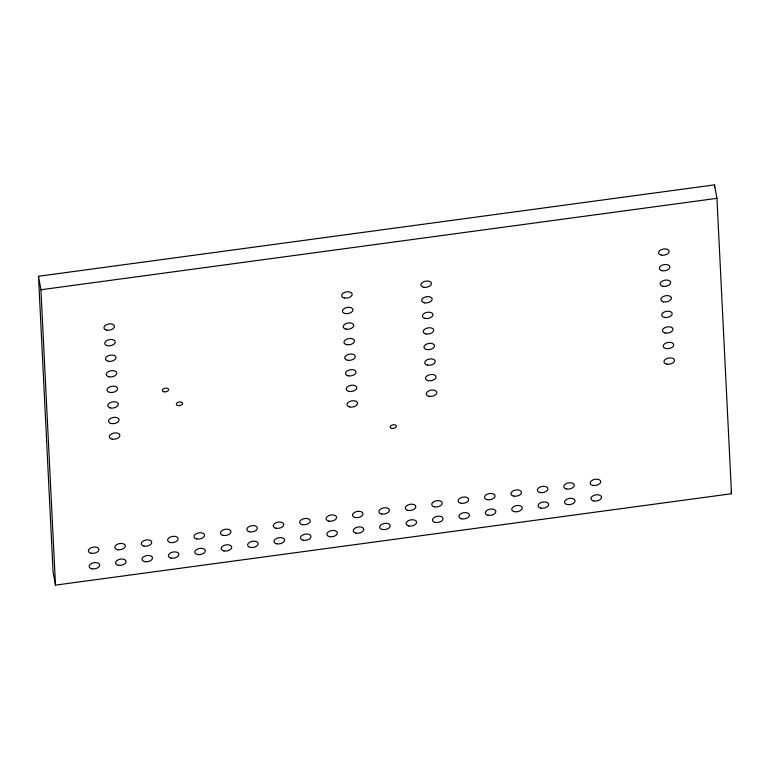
<?xml version="1.0" encoding="UTF-8"?>
<svg xmlns="http://www.w3.org/2000/svg" width="770" height="770" viewBox="0 0 770 770"><rect width="100%" height="100%" fill="white"/><g stroke="black" fill="none" stroke-linecap="round" stroke-linejoin="round"><path stroke-width="1.16" d="M38.5 276.266L714.512 184.867L716.937 198.342L731.5 493.734L55.488 585.133L53.063 571.658L38.5 276.266L40.926 289.741L55.488 585.133M40.926 289.741L716.937 198.342M731.096 491.491L731.5 493.734M714.512 184.867L714.627 187.264M391.824 428.399A3.157 1.829 -10.2 0 0 396.425 426.176A3.157 1.829 -10.2 0 0 391.661 425.213A3.157 1.829 -10.2 0 0 391.824 428.399M164.029 391.795A3.157 1.829 -10.2 0 0 168.63 389.572A3.157 1.829 -10.2 0 0 163.866 388.609A3.157 1.829 -10.2 0 0 164.029 391.795M177.995 405.578A3.157 1.829 -10.2 0 0 182.596 403.355A3.157 1.829 -10.2 0 0 177.841 402.392A3.157 1.829 -10.2 0 0 177.995 405.578M593.709 500.972A5.342 3.099 -10.2 0 0 601.505 497.208A5.342 3.099 -10.2 0 0 593.449 495.582A5.342 3.099 -10.2 0 0 593.709 500.972M592.938 485.398A5.342 3.099 -10.2 0 0 600.735 481.635A5.342 3.099 -10.2 0 0 592.679 480.008A5.342 3.099 -10.2 0 0 592.938 485.398M567.298 504.543A5.342 3.099 -10.2 0 0 575.094 500.779A5.342 3.099 -10.2 0 0 567.038 499.153A5.342 3.099 -10.2 0 0 567.298 504.543M566.528 488.969A5.342 3.099 -10.2 0 0 574.324 485.206A5.342 3.099 -10.2 0 0 566.268 483.579A5.342 3.099 -10.2 0 0 566.528 488.969M540.887 508.113A5.342 3.099 -10.2 0 0 548.683 504.35A5.342 3.099 -10.2 0 0 540.627 502.723A5.342 3.099 -10.2 0 0 540.887 508.113M540.116 492.54A5.342 3.099 -10.2 0 0 547.913 488.777A5.342 3.099 -10.2 0 0 539.857 487.15A5.342 3.099 -10.2 0 0 540.116 492.54M514.476 511.684A5.342 3.099 -10.2 0 0 522.272 507.921A5.342 3.099 -10.2 0 0 514.216 506.294A5.342 3.099 -10.2 0 0 514.476 511.684M513.706 496.111A5.342 3.099 -10.2 0 0 521.502 492.348A5.342 3.099 -10.2 0 0 513.446 490.721A5.342 3.099 -10.2 0 0 513.706 496.111M488.065 515.255A5.342 3.099 -10.2 0 0 495.861 511.492A5.342 3.099 -10.2 0 0 487.805 509.865A5.342 3.099 -10.2 0 0 488.065 515.255M487.294 499.682A5.342 3.099 -10.2 0 0 495.091 495.918A5.342 3.099 -10.2 0 0 487.035 494.292A5.342 3.099 -10.2 0 0 487.294 499.682M461.654 518.826A5.342 3.099 -10.2 0 0 469.45 515.063A5.342 3.099 -10.2 0 0 461.394 513.436A5.342 3.099 -10.2 0 0 461.654 518.826M460.883 503.253A5.342 3.099 -10.2 0 0 468.68 499.489A5.342 3.099 -10.2 0 0 460.624 497.863A5.342 3.099 -10.2 0 0 460.883 503.253M435.243 522.397A5.342 3.099 -10.2 0 0 443.039 518.634A5.342 3.099 -10.2 0 0 434.983 517.007A5.342 3.099 -10.2 0 0 435.243 522.397M434.482 506.824A5.342 3.099 -10.2 0 0 442.269 503.06A5.342 3.099 -10.2 0 0 434.213 501.434A5.342 3.099 -10.2 0 0 434.482 506.824M408.832 525.968A5.342 3.099 -10.2 0 0 416.628 522.204A5.342 3.099 -10.2 0 0 408.572 520.578A5.342 3.099 -10.2 0 0 408.832 525.968M408.071 510.394A5.342 3.099 -10.2 0 0 415.858 506.631A5.342 3.099 -10.2 0 0 407.802 505.004A5.342 3.099 -10.2 0 0 408.071 510.394M382.421 529.539A5.342 3.099 -10.2 0 0 390.217 525.775A5.342 3.099 -10.2 0 0 382.161 524.149A5.342 3.099 -10.2 0 0 382.421 529.539M381.66 513.965A5.342 3.099 -10.2 0 0 389.447 510.202A5.342 3.099 -10.2 0 0 381.391 508.575A5.342 3.099 -10.2 0 0 381.66 513.965M356.01 533.11A5.342 3.099 -10.2 0 0 363.806 529.346A5.342 3.099 -10.2 0 0 355.75 527.72A5.342 3.099 -10.2 0 0 356.01 533.11M355.249 517.536A5.342 3.099 -10.2 0 0 363.036 513.773A5.342 3.099 -10.2 0 0 354.98 512.146A5.342 3.099 -10.2 0 0 355.249 517.536M329.599 536.68A5.342 3.099 -10.2 0 0 337.395 532.917A5.342 3.099 -10.2 0 0 329.339 531.29A5.342 3.099 -10.2 0 0 329.599 536.68M328.838 521.107A5.342 3.099 -10.2 0 0 336.625 517.344A5.342 3.099 -10.2 0 0 328.569 515.717A5.342 3.099 -10.2 0 0 328.838 521.107M303.188 540.251A5.342 3.099 -10.2 0 0 310.984 536.488A5.342 3.099 -10.2 0 0 302.928 534.861A5.342 3.099 -10.2 0 0 303.188 540.251M302.427 524.678A5.342 3.099 -10.2 0 0 310.214 520.915A5.342 3.099 -10.2 0 0 302.158 519.288A5.342 3.099 -10.2 0 0 302.427 524.678M276.776 543.822A5.342 3.099 -10.2 0 0 284.573 540.059A5.342 3.099 -10.2 0 0 276.517 538.432A5.342 3.099 -10.2 0 0 276.776 543.822M276.016 528.249A5.342 3.099 -10.2 0 0 283.803 524.486A5.342 3.099 -10.2 0 0 275.747 522.859A5.342 3.099 -10.2 0 0 276.016 528.249M250.365 547.393A5.342 3.099 -10.2 0 0 258.162 543.63A5.342 3.099 -10.2 0 0 250.106 542.003A5.342 3.099 -10.2 0 0 250.365 547.393M249.605 531.82A5.342 3.099 -10.2 0 0 257.392 528.056A5.342 3.099 -10.2 0 0 249.336 526.43A5.342 3.099 -10.2 0 0 249.605 531.82M223.955 550.964A5.342 3.099 -10.2 0 0 231.751 547.201A5.342 3.099 -10.2 0 0 223.695 545.574A5.342 3.099 -10.2 0 0 223.955 550.964M223.194 535.391A5.342 3.099 -10.2 0 0 230.981 531.627A5.342 3.099 -10.2 0 0 222.925 530.001A5.342 3.099 -10.2 0 0 223.194 535.391M197.544 554.535A5.342 3.099 -10.2 0 0 205.34 550.771A5.342 3.099 -10.2 0 0 197.284 549.145A5.342 3.099 -10.2 0 0 197.544 554.535M196.783 538.962A5.342 3.099 -10.2 0 0 204.57 535.198A5.342 3.099 -10.2 0 0 196.514 533.572A5.342 3.099 -10.2 0 0 196.783 538.962M171.133 558.106A5.342 3.099 -10.2 0 0 178.929 554.342A5.342 3.099 -10.2 0 0 170.873 552.716A5.342 3.099 -10.2 0 0 171.133 558.106M170.372 542.532A5.342 3.099 -10.2 0 0 178.159 538.769A5.342 3.099 -10.2 0 0 170.103 537.142A5.342 3.099 -10.2 0 0 170.372 542.532M144.722 561.676A5.342 3.099 -10.2 0 0 152.518 557.913A5.342 3.099 -10.2 0 0 144.462 556.287A5.342 3.099 -10.2 0 0 144.722 561.676M143.961 546.103A5.342 3.099 -10.2 0 0 151.748 542.34A5.342 3.099 -10.2 0 0 143.692 540.713A5.342 3.099 -10.2 0 0 143.961 546.103M118.32 565.247A5.342 3.099 -10.2 0 0 126.107 561.484A5.342 3.099 -10.2 0 0 118.051 559.857A5.342 3.099 -10.2 0 0 118.32 565.247M117.55 549.674A5.342 3.099 -10.2 0 0 125.337 545.911A5.342 3.099 -10.2 0 0 117.281 544.284A5.342 3.099 -10.2 0 0 117.55 549.674M91.909 568.818A5.342 3.099 -10.2 0 0 99.696 565.055A5.342 3.099 -10.2 0 0 91.64 563.428A5.342 3.099 -10.2 0 0 91.909 568.818M91.139 553.245A5.342 3.099 -10.2 0 0 98.926 549.482A5.342 3.099 -10.2 0 0 90.87 547.855A5.342 3.099 -10.2 0 0 91.139 553.245M344.421 297.98A5.342 3.099 -10.2 0 0 352.208 294.207A5.342 3.099 -10.2 0 0 344.151 292.581A5.342 3.099 -10.2 0 0 344.421 297.98M345.191 313.554A5.342 3.099 -10.2 0 0 352.978 309.781A5.342 3.099 -10.2 0 0 344.922 308.154A5.342 3.099 -10.2 0 0 345.191 313.554M345.961 329.117A5.342 3.099 -10.2 0 0 353.748 325.354A5.342 3.099 -10.2 0 0 345.692 323.727A5.342 3.099 -10.2 0 0 345.961 329.117M346.721 344.69A5.342 3.099 -10.2 0 0 354.518 340.927A5.342 3.099 -10.2 0 0 346.462 339.3A5.342 3.099 -10.2 0 0 346.721 344.69M347.491 360.264A5.342 3.099 -10.2 0 0 355.278 356.5A5.342 3.099 -10.2 0 0 347.222 354.874A5.342 3.099 -10.2 0 0 347.491 360.264M348.261 375.837A5.342 3.099 -10.2 0 0 356.048 372.064A5.342 3.099 -10.2 0 0 347.992 370.447A5.342 3.099 -10.2 0 0 348.261 375.837M349.031 391.41A5.342 3.099 -10.2 0 0 356.818 387.637A5.342 3.099 -10.2 0 0 348.762 386.011A5.342 3.099 -10.2 0 0 349.031 391.41M349.792 406.983A5.342 3.099 -10.2 0 0 357.588 403.211A5.342 3.099 -10.2 0 0 349.532 401.584A5.342 3.099 -10.2 0 0 349.792 406.983M112.093 439.121A5.342 3.099 -10.2 0 0 119.889 435.348A5.342 3.099 -10.2 0 0 111.833 433.722A5.342 3.099 -10.2 0 0 112.093 439.121M111.332 423.548A5.342 3.099 -10.2 0 0 119.119 419.775A5.342 3.099 -10.2 0 0 111.063 418.149A5.342 3.099 -10.2 0 0 111.332 423.548M110.562 407.975A5.342 3.099 -10.2 0 0 118.349 404.202A5.342 3.099 -10.2 0 0 110.293 402.575A5.342 3.099 -10.2 0 0 110.562 407.975M109.792 392.402A5.342 3.099 -10.2 0 0 117.589 388.638A5.342 3.099 -10.2 0 0 109.532 387.012A5.342 3.099 -10.2 0 0 109.792 392.402M109.022 376.828A5.342 3.099 -10.2 0 0 116.819 373.065A5.342 3.099 -10.2 0 0 108.763 371.438A5.342 3.099 -10.2 0 0 109.022 376.828M108.262 361.255A5.342 3.099 -10.2 0 0 116.049 357.492A5.342 3.099 -10.2 0 0 107.993 355.865A5.342 3.099 -10.2 0 0 108.262 361.255M107.492 345.692A5.342 3.099 -10.2 0 0 115.279 341.918A5.342 3.099 -10.2 0 0 107.223 340.292A5.342 3.099 -10.2 0 0 107.492 345.692M106.722 330.118A5.342 3.099 -10.2 0 0 114.518 326.345A5.342 3.099 -10.2 0 0 106.462 324.719A5.342 3.099 -10.2 0 0 106.722 330.118M661.353 255.13A5.342 3.099 -10.2 0 0 669.14 251.357A5.342 3.099 -10.2 0 0 661.084 249.73A5.342 3.099 -10.2 0 0 661.353 255.13M662.123 270.703A5.342 3.099 -10.2 0 0 669.91 266.93A5.342 3.099 -10.2 0 0 661.854 265.303A5.342 3.099 -10.2 0 0 662.123 270.703M662.883 286.276A5.342 3.099 -10.2 0 0 670.68 282.503A5.342 3.099 -10.2 0 0 662.624 280.877A5.342 3.099 -10.2 0 0 662.883 286.276M663.653 301.84A5.342 3.099 -10.2 0 0 671.44 298.077A5.342 3.099 -10.2 0 0 663.384 296.45A5.342 3.099 -10.2 0 0 663.653 301.84M664.423 317.413A5.342 3.099 -10.2 0 0 672.21 313.65A5.342 3.099 -10.2 0 0 664.154 312.023A5.342 3.099 -10.2 0 0 664.423 317.413M665.193 332.986A5.342 3.099 -10.2 0 0 672.98 329.223A5.342 3.099 -10.2 0 0 664.924 327.597A5.342 3.099 -10.2 0 0 665.193 332.986M665.954 348.56A5.342 3.099 -10.2 0 0 673.75 344.787A5.342 3.099 -10.2 0 0 665.694 343.16A5.342 3.099 -10.2 0 0 665.954 348.56M666.724 364.133A5.342 3.099 -10.2 0 0 674.51 360.36A5.342 3.099 -10.2 0 0 666.454 358.733A5.342 3.099 -10.2 0 0 666.724 364.133M429.025 396.271A5.342 3.099 -10.2 0 0 436.821 392.498A5.342 3.099 -10.2 0 0 428.765 390.871A5.342 3.099 -10.2 0 0 429.025 396.271M428.255 380.698A5.342 3.099 -10.2 0 0 436.051 376.925A5.342 3.099 -10.2 0 0 427.995 375.298A5.342 3.099 -10.2 0 0 428.255 380.698M427.494 365.124A5.342 3.099 -10.2 0 0 435.281 361.351A5.342 3.099 -10.2 0 0 427.225 359.734A5.342 3.099 -10.2 0 0 427.494 365.124M426.724 349.551A5.342 3.099 -10.2 0 0 434.511 345.788A5.342 3.099 -10.2 0 0 426.455 344.161A5.342 3.099 -10.2 0 0 426.724 349.551M425.954 333.978A5.342 3.099 -10.2 0 0 433.751 330.214A5.342 3.099 -10.2 0 0 425.695 328.588A5.342 3.099 -10.2 0 0 425.954 333.978M425.184 318.405A5.342 3.099 -10.2 0 0 432.981 314.641A5.342 3.099 -10.2 0 0 424.925 313.015A5.342 3.099 -10.2 0 0 425.184 318.405M424.424 302.841A5.342 3.099 -10.2 0 0 432.211 299.068A5.342 3.099 -10.2 0 0 424.155 297.441A5.342 3.099 -10.2 0 0 424.424 302.841M423.654 287.268A5.342 3.099 -10.2 0 0 431.441 283.495A5.342 3.099 -10.2 0 0 423.385 281.868A5.342 3.099 -10.2 0 0 423.654 287.268"/></g></svg>
